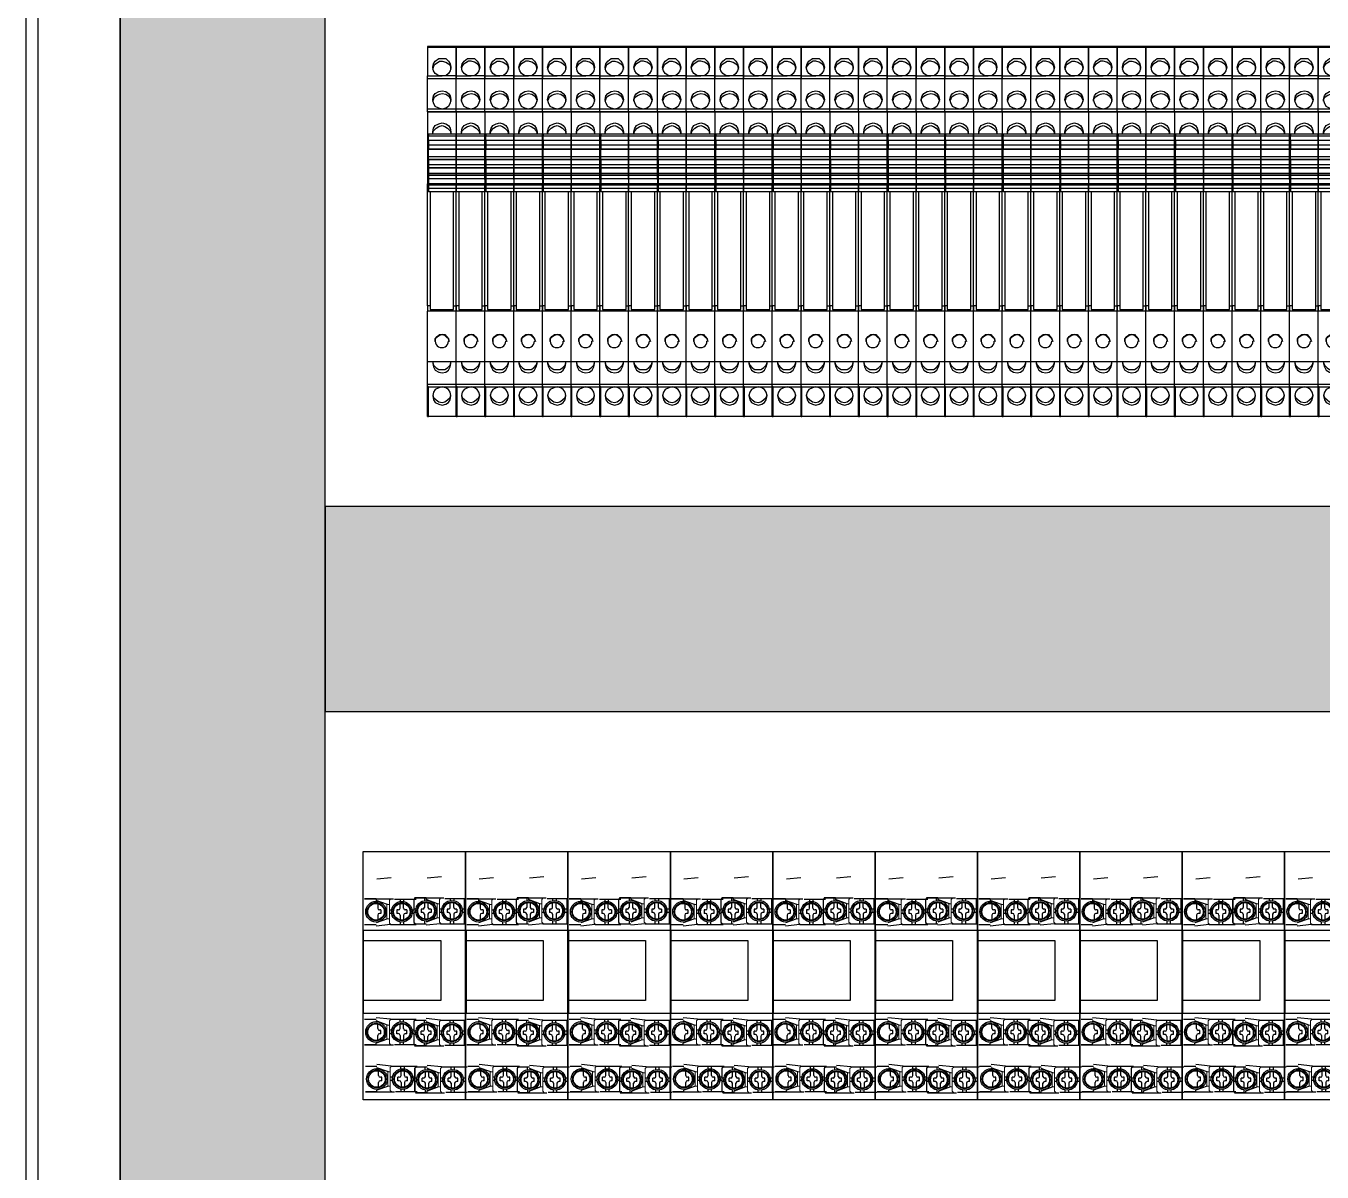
# Model space of a CAD drawing. Header units: millimetres. Extents: x 6750 to 121550, y -28210 to 66060.
# Drawn here: x 38520.4 to 38836.6, y 64103 to 64382.7 of the extents above; entities that cross this region are included whole.
import ezdxf

# ---------------------------------------------------------------- set-up
doc = ezdxf.new("R2010")
doc.units = ezdxf.units.MM
doc.linetypes.add('atContinuous2', pattern=[0])
doc.layers.add('00_COMPONENTS', color=7, linetype='Continuous')
doc.layers.add('Z_entity', color=7, linetype='Continuous')
doc.layers.add('2', color=2, linetype='Continuous', lineweight=15)

# ---------------------------------------------------------------- blocks, each defined once
blk = doc.blocks.new('A$C4DC6232B')
at = {"layer": 'Z_entity', "color": 31, "true_color": 0xfecc66}
for points in [[(-14.02, 90.09), (-7.01, 90.09), (-7.01, 90.3), (-14.02, 90.3)], [(-14.02, 90.3), (-14.02, 90.09), (-14.02, 83.07)], [(-7.01, 90.09), (0, 90.09), (0, 90.3), (-7.01, 90.3)], [(-7.01, 90.3), (-7.01, 90.09), (-7.01, 83.07)], [(-7.01, 83.07), (-7.01, 90.09)], [(0, 83.07), (0, 90.09)], [(-12.75, 85.2), (-12.54, 86.05), (-12.11, 86.69), (-11.26, 87.32), (-10.41, 87.32), (-9.56, 87.32), (-8.92, 86.69), (-8.5, 86.05), (-8.29, 85.2)], [(-12.54, 85.2), (-12.32, 85.84), (-11.69, 86.26), (-11.05, 86.69), (-10.41, 86.69), (-9.56, 86.47), (-8.92, 86.05), (-8.5, 85.62), (-8.29, 84.77)], [(-1.27, 84.77), (-1.49, 85.62), (-1.91, 86.05), (-2.55, 86.47), (-3.4, 86.69), (-4.04, 86.69), (-4.67, 86.26), (-5.31, 85.84), (-5.74, 85.2), (-5.52, 86.05), (-5.1, 86.69), (-4.25, 87.32), (-3.4, 87.32), (-2.55, 87.32), (-1.91, 86.69), (-1.49, 86.05), (-1.27, 85.2), (-1.49, 84.35), (-1.91, 83.71), (-2.55, 83.07), (-3.4, 83.07), (-4.25, 83.07), (-5.1, 83.71), (-5.52, 84.35), (-5.74, 85.2), (-5.74, 84.77)], [(-14.02, 83.07), (-10.41, 83.07)], [(-14.02, 82.44), (-14.02, 83.07)], [(-14.02, 82.44), (-7.01, 82.44)], [(-14.02, 74.36), (-14.02, 75), (-14.02, 82.44)], [(-8.29, 85.2), (-8.5, 84.35), (-8.92, 83.71), (-9.56, 83.07), (-10.41, 83.07), (-11.26, 83.07), (-12.11, 83.71), (-12.54, 84.35), (-12.75, 85.2)], [(-12.75, 84.77), (-12.54, 85.2)], [(-7.01, 83.07), (-10.41, 83.07)], [(-7.01, 83.07), (-7.01, 82.44)], [(-7.01, 83.07), (-3.4, 83.07)], [(-7.01, 82.44), (-7.01, 83.07)], [(-7.01, 74.36), (-7.01, 75), (-7.01, 82.44)], [(-7.01, 82.44), (0, 82.44)], [(-7.01, 74.36), (-7.01, 75), (-7.01, 82.44)], [(0, 83.07), (-3.4, 83.07)], [(0, 83.07), (0, 82.44)], [(0, 74.36), (0, 75), (0, 82.44)], [(-12.75, 77.34), (-12.54, 78.19), (-12.11, 78.83), (-11.26, 79.25), (-10.41, 79.46), (-9.56, 79.25), (-8.92, 78.83), (-8.5, 78.19), (-8.29, 77.34)], [(-5.74, 77.34), (-5.52, 78.19), (-5.1, 78.83), (-4.25, 79.25), (-3.4, 79.46), (-2.55, 79.25), (-1.91, 78.83), (-1.49, 78.19), (-1.27, 77.34)], [(-12.75, 76.91), (-12.54, 77.34), (-12.32, 77.98), (-11.69, 78.4), (-11.05, 78.61), (-10.41, 78.83), (-9.56, 78.61), (-8.92, 78.19), (-8.5, 77.55), (-8.29, 76.91)], [(-8.29, 77.34), (-8.5, 76.49), (-8.92, 75.64), (-9.56, 75.21), (-10.41, 75), (-11.26, 75.21), (-12.11, 75.64), (-12.54, 76.49), (-12.75, 77.34)], [(-5.74, 76.91), (-5.74, 77.34), (-5.31, 77.98), (-4.67, 78.4), (-4.04, 78.61), (-3.4, 78.83), (-2.55, 78.61), (-1.91, 78.19), (-1.49, 77.55), (-1.27, 76.91)], [(-1.27, 77.34), (-1.49, 76.49), (-1.91, 75.64), (-2.55, 75.21), (-3.4, 75), (-4.25, 75.21), (-5.1, 75.64), (-5.52, 76.49), (-5.74, 77.34)], [(-7.01, 75), (-10.41, 75), (-14.02, 75)], [(-14.02, 74.36), (-14.02, 68.84)], [(-7.01, 74.36), (-14.02, 74.36), (-7.01, 74.36)], [(-7.01, 74.36), (-7.01, 68.84), (-7.01, 68.41), (-13.81, 68.41)], [(0, 75), (-3.4, 75), (-7.01, 75)], [(0, 74.36), (0, 68.84), (0, 68.41), (-7.01, 68.41)], [(-7.01, 74.36), (-7.01, 68.84)], [(0, 74.36), (-7.01, 74.36), (0, 74.36)], [(-12.75, 69.48), (-12.54, 70.33), (-12.11, 70.96), (-11.26, 71.39), (-10.41, 71.6), (-9.56, 71.39), (-8.92, 70.96), (-8.5, 70.33), (-8.29, 69.48)], [(-12.75, 69.05), (-12.54, 69.69), (-11.9, 70.33), (-11.26, 70.75), (-10.41, 70.96), (-9.77, 70.75), (-9.14, 70.33), (-8.5, 69.69), (-8.29, 69.05)], [(-5.74, 69.48), (-5.52, 70.33), (-5.1, 70.96), (-4.25, 71.39), (-3.4, 71.6), (-2.55, 71.39), (-1.91, 70.96), (-1.49, 70.33), (-1.27, 69.48)], [(-5.74, 69.05), (-5.52, 69.69), (-4.89, 70.33), (-4.25, 70.75), (-3.4, 70.96), (-2.76, 70.75), (-2.12, 70.33), (-1.49, 69.69), (-1.27, 69.05)], [(-13.81, 68.84), (-14.02, 68.84)], [(-14.02, 68.84), (-14.02, 68.41), (-14.02, 66.93), (-14.02, 65.87)], [(-14.02, 68.41), (-13.81, 68.41)], [(-14.02, 66.93), (-13.81, 66.93)], [(-7.01, 68.84), (-13.81, 68.84)], [(-13.81, 68.84), (-13.81, 68.41)], [(-13.81, 67.35), (-13.81, 68.41)], [(-7.01, 67.35), (-13.81, 67.35)], [(-13.81, 67.35), (-13.81, 66.93), (-13.81, 66.29)], [(-12.75, 68.84), (-12.75, 69.48)], [(-8.29, 69.48), (-8.29, 68.84)], [(-7.01, 68.41), (-7.01, 68.84)], [(0, 68.84), (-7.01, 68.84)], [(-7.01, 68.84), (-7.01, 68.41)], [(-7.01, 68.84), (-7.01, 68.41), (-7.01, 66.93), (-7.01, 65.87)], [(-7.01, 67.35), (-7.01, 68.41)], [(-7.01, 65.87), (-7.01, 66.93), (-7.01, 68.41)], [(-7.01, 67.35), (-7.01, 68.41)], [(-7.01, 67.35), (-7.01, 66.93)], [(0, 67.35), (-7.01, 67.35)], [(-7.01, 67.35), (-7.01, 66.93), (-7.01, 66.29)], [(-7.01, 66.93), (-7.01, 66.29), (-7.01, 65.87)], [(-5.74, 68.84), (-5.74, 69.48)], [(-1.27, 69.48), (-1.27, 68.84)], [(0, 68.41), (0, 68.84)], [(0, 67.35), (0, 68.41)], [(0, 65.87), (0, 66.93), (0, 68.41)], [(0, 67.35), (0, 66.93)], [(0, 66.93), (0, 66.29), (0, 65.87)], [(-13.81, 65.87), (-14.02, 65.87)], [(-14.02, 65.87), (-14.02, 57.79), (-14.02, 56.73)], [(-13.81, 66.29), (-7.01, 66.29)], [(-13.81, 66.29), (-13.81, 65.87), (-13.81, 65.23)], [(-13.81, 65.23), (-7.01, 65.23), (-13.81, 65.23)], [(-13.81, 63.32), (-13.81, 65.23)], [(-7.01, 63.32), (-13.81, 63.32)], [(-13.81, 62.68), (-13.81, 63.32)], [(-7.01, 66.29), (0, 66.29)], [(-7.01, 66.29), (-7.01, 65.87), (-7.01, 65.23)], [(-7.01, 65.87), (-7.01, 65.23)], [(-7.01, 57.79), (-7.01, 65.87)], [(-7.01, 65.87), (-7.01, 57.79), (-7.01, 56.73)], [(-7.01, 65.23), (-7.01, 63.32), (-7.01, 62.68)], [(-7.01, 65.23), (0, 65.23), (-7.01, 65.23)], [(-7.01, 63.32), (-7.01, 65.23)], [(0, 63.32), (-7.01, 63.32)], [(-7.01, 62.68), (-7.01, 63.32)], [(0, 65.87), (0, 65.23)], [(0, 57.79), (0, 65.87)], [(0, 65.23), (0, 63.32), (0, 62.68)], [(-7.01, 62.68), (-13.81, 62.68), (-7.01, 62.68)], [(-13.81, 62.68), (-13.81, 61.4), (-13.81, 60.77)], [(-7.01, 61.4), (-13.81, 61.4)], [(-13.81, 60.77), (-7.01, 60.77), (-7.01, 60.55), (-13.81, 60.55)], [(-13.81, 60.77), (-13.81, 60.55)], [(-13.81, 60.55), (-13.81, 59.28), (-13.81, 58.85)], [(-7.01, 62.68), (-7.01, 61.4), (-7.01, 60.77)], [(0, 62.68), (-7.01, 62.68), (0, 62.68)], [(-7.01, 62.68), (-7.01, 61.4), (-7.01, 60.77)], [(0, 61.4), (-7.01, 61.4)], [(-7.01, 60.77), (0, 60.77), (0, 60.55), (-7.01, 60.55)], [(-7.01, 60.77), (-7.01, 60.55)], [(-7.01, 60.55), (-7.01, 59.28)], [(-7.01, 60.55), (-7.01, 59.28), (-7.01, 58.85)], [(0, 62.68), (0, 61.4), (0, 60.77)], [(0, 60.55), (0, 59.28)], [(-14.02, 57.79), (-13.81, 57.79)], [(-13.81, 59.28), (-7.01, 59.28), (-13.81, 59.28)], [(-13.81, 58.85), (-7.01, 58.85), (-7.01, 58), (-7.01, 57.79)], [(-13.81, 58.85), (-13.81, 58), (-13.81, 57.79)], [(-7.01, 58), (-13.81, 58)], [(-13.81, 57.79), (-13.81, 56.73)], [(-7.01, 59.28), (-7.01, 58.85)], [(-7.01, 59.28), (0, 59.28), (-7.01, 59.28)], [(-7.01, 58.85), (0, 58.85), (0, 58), (0, 57.79)], [(-7.01, 58.85), (-7.01, 58), (-7.01, 57.79)], [(0, 58), (-7.01, 58)], [(-7.01, 57.79), (-7.01, 56.73)], [(-7.01, 57.79), (-7.01, 56.73)], [(-7.01, 57.79), (-7.01, 56.73)], [(0, 59.28), (0, 58.85)], [(0, 57.79), (0, 56.73)], [(0, 57.79), (0, 56.73)], [(-14.02, 56.73), (-13.81, 56.73)], [(-14.02, 26.98), (-14.02, 56.73)], [(-7.01, 56.73), (-13.81, 56.73)], [(-13.81, 56.73), (-13.81, 56.52), (-13.81, 55.67)], [(-13.81, 56.52), (-7.01, 56.52)], [(-13.81, 55.67), (-7.01, 55.67)], [(-13.81, 55.67), (-13.81, 54.82)], [(-7.01, 54.82), (-13.81, 54.82)], [(-13.39, 54.82), (-13.39, 26.98), (-13.39, 26.13), (-7.65, 26.13)], [(-7.65, 26.13), (-7.65, 26.98), (-7.65, 54.82)], [(-7.01, 26.98), (-7.01, 56.73), (-7.01, 56.52), (-7.01, 55.67), (-7.01, 54.82)], [(0, 56.73), (-7.01, 56.73)], [(-7.01, 56.73), (-7.01, 56.52), (-7.01, 55.67)], [(-7.01, 26.98), (-7.01, 56.73)], [(-7.01, 56.52), (0, 56.52)], [(-7.01, 55.67), (0, 55.67)], [(-7.01, 55.67), (-7.01, 54.82)], [(0, 54.82), (-7.01, 54.82)], [(-6.37, 54.82), (-6.37, 26.98), (-6.37, 26.13), (-0.64, 26.13)], [(-0.64, 26.13), (-0.64, 26.98), (-0.64, 54.82)], [(0, 26.98), (0, 56.73), (0, 56.52), (0, 55.67), (0, 54.82)], [(-13.39, 26.98), (-14.02, 26.98)], [(-14.02, 26.98), (-14.02, 25.71)], [(-7.01, 25.71), (-14.02, 25.71)], [(-14.02, 13.39), (-14.02, 25.71)], [(-7.65, 26.98), (-7.01, 26.98)], [(-7.01, 25.71), (-7.01, 26.98)], [(-6.37, 26.98), (-7.01, 26.98)], [(-7.01, 26.98), (-7.01, 25.71)], [(-7.01, 13.39), (-7.01, 25.71)], [(0, 25.71), (-7.01, 25.71)], [(-7.01, 13.39), (-7.01, 25.71)], [(-0.64, 26.98), (0, 26.98)], [(0, 25.71), (0, 26.98)], [(0, 13.39), (0, 25.71)], [(-8.71, 18.27), (-8.92, 18.91), (-9.35, 19.33), (-9.77, 19.76), (-10.41, 19.97), (-11.05, 19.76), (-11.69, 19.33), (-12.11, 18.91), (-12.11, 18.27)], [(-12.11, 18.27), (-12.11, 18.91), (-11.69, 19.55), (-11.05, 19.97), (-10.41, 19.97), (-9.77, 19.97), (-9.35, 19.55), (-8.92, 18.91), (-8.71, 18.27)], [(-1.7, 18.27), (-1.91, 18.91), (-2.34, 19.33), (-2.76, 19.76), (-3.4, 19.97), (-4.04, 19.76), (-4.67, 19.33), (-5.1, 18.91), (-5.1, 18.27)], [(-5.1, 18.27), (-5.1, 18.91), (-4.67, 19.55), (-4.04, 19.97), (-3.4, 19.97), (-2.76, 19.97), (-2.34, 19.55), (-1.91, 18.91), (-1.7, 18.27)], [(-14.02, 13.39), (-7.01, 13.39)], [(-14.02, 0), (-14.02, 7.44), (-14.02, 7.86), (-14.02, 13.39)], [(-12.75, 13.39), (-12.75, 12.96)], [(-12.75, 13.17), (-12.54, 12.54), (-11.9, 11.9), (-11.26, 11.47), (-10.41, 11.47), (-9.77, 11.47), (-9.14, 11.9), (-8.5, 12.54), (-8.29, 13.17)], [(-12.75, 12.96), (-12.54, 12.11), (-12.11, 11.26), (-11.26, 10.84), (-10.41, 10.62), (-9.56, 10.84), (-8.92, 11.26), (-8.5, 12.11), (-8.29, 12.96)], [(-8.29, 12.96), (-8.29, 13.39)], [(-7.01, 7.22), (-7.01, 7.86), (-7.01, 13.39)], [(-7.01, 13.39), (0, 13.39)], [(-7.01, 0), (-7.01, 7.44), (-7.01, 7.86), (-7.01, 13.39)], [(-5.74, 13.39), (-5.74, 12.96)], [(-5.74, 13.17), (-5.52, 12.54), (-4.89, 11.9), (-4.25, 11.47), (-3.4, 11.47), (-2.76, 11.47), (-2.12, 11.9), (-1.49, 12.54), (-1.27, 13.17)], [(-5.74, 12.96), (-5.52, 12.11), (-5.1, 11.26), (-4.25, 10.84), (-3.4, 10.62), (-2.55, 10.84), (-1.91, 11.26), (-1.49, 12.11), (-1.27, 12.96)], [(-1.27, 12.96), (-1.27, 13.39)], [(0, 7.22), (0, 7.86), (0, 13.39)], [(-14.02, 7.86), (-7.01, 7.86)], [(-13.81, 7.22), (-14.02, 7.44)], [(-13.81, 7.22), (-10.41, 7.22), (-7.01, 7.22)], [(-13.81, 0), (-13.81, 7.22)], [(-10.41, 7.22), (-11.26, 7.01), (-12.11, 6.59), (-12.54, 5.95), (-12.75, 5.1)], [(-8.29, 5.1), (-8.5, 5.95), (-8.92, 6.59), (-9.56, 7.01), (-10.41, 7.22)], [(-7.01, 7.86), (0, 7.86)], [(-6.8, 7.22), (-7.01, 7.44)], [(-7.01, 7.22), (-7.01, 0)], [(-6.8, 7.22), (-3.4, 7.22), (0, 7.22)], [(-6.8, 0), (-6.8, 7.22)], [(-3.4, 7.22), (-4.25, 7.01), (-5.1, 6.59), (-5.52, 5.95), (-5.74, 5.1)], [(-1.27, 5.1), (-1.49, 5.95), (-1.91, 6.59), (-2.55, 7.01), (-3.4, 7.22)], [(0, 7.22), (0, 0)], [(-12.75, 5.31), (-12.54, 4.67), (-11.9, 4.04), (-11.26, 3.61), (-10.41, 3.4), (-9.77, 3.61), (-9.14, 4.04), (-8.5, 4.67), (-8.29, 5.31)], [(-12.75, 5.1), (-12.54, 4.04), (-12.11, 3.4), (-11.26, 2.97), (-10.41, 2.76), (-9.56, 2.97), (-8.92, 3.4), (-8.5, 4.04), (-8.29, 5.1)], [(-5.74, 5.31), (-5.52, 4.67), (-4.89, 4.04), (-4.25, 3.61), (-3.4, 3.4), (-2.76, 3.61), (-2.12, 4.04), (-1.49, 4.67), (-1.27, 5.31)], [(-5.74, 5.1), (-5.52, 4.04), (-5.1, 3.4), (-4.25, 2.97), (-3.4, 2.76), (-2.55, 2.97), (-1.91, 3.4), (-1.49, 4.04), (-1.27, 5.1)], [(0, 0), (-6.8, 0)], [(-14.02, 0), (-13.81, 0)], [(-7.01, 0), (-13.81, 0)], [(-7.01, 0), (-6.8, 0)]]:
    blk.add_lwpolyline(points, dxfattribs=at)
at = {"layer": 'Z_entity', "color": 31, "linetype": 'atContinuous2', "true_color": 0xfecc66}
for centre in [(-10.52, 18.38), (-3.51, 18.38)]:
    blk.add_arc(centre, 1.59, 179.9982, 0.0018, dxfattribs=at)
blk = doc.blocks.new('sa32d1zx')
for p in [(8217.98, 4027.01), (8232, 4027.01), (8246.02, 4027.01), (8260.05, 4027.01), (8274.07, 4027.01)]:
    blk.add_blockref('A$C4DC6232B', p)
blk = doc.blocks.new('xz3d1zx3d21z3d2')
at = {"color": 7}
for p, q in [((765516.65, 174632.97), (765513.15, 174632.62)), ((765528.89, 174633.18), (765525.39, 174632.83)), ((765510.13, 174627.82), (765517.21, 174627.82)), ((765512.93, 174627.82), (765510.13, 174627.82)), ((765512.93, 174627.82), (765512.93, 174627.4)), ((765515.73, 174626.39), (765512.93, 174627.4)), ((765513.35, 174627.25), (765513.35, 174627.16)), ((765513.35, 174626.66), (765513.35, 174625.51)), ((765517.48, 174627.69), (765522.73, 174627.69)), ((765518.81, 174627.69), (765518.81, 174627.16)), ((765518.81, 174625.51), (765518.81, 174626.66)), ((765519.65, 174627.69), (765519.65, 174627.16)), ((765519.65, 174625.51), (765519.65, 174626.66)), ((765522.36, 174628.03), (765529.44, 174628.03)), ((765525.16, 174628.03), (765522.36, 174628.03)), ((765524.74, 174628.03), (765524.74, 174627.37)), ((765524.74, 174626.87), (765524.74, 174625.72)), ((765525.16, 174628.03), (765525.16, 174627.61)), ((765527.96, 174626.6), (765525.16, 174627.61)), ((765525.58, 174627.46), (765525.58, 174627.37)), ((765525.58, 174626.87), (765525.58, 174625.72)), ((765529.71, 174627.9), (765534.96, 174627.9)), ((765531.04, 174627.9), (765531.04, 174627.37)), ((765531.04, 174625.72), (765531.04, 174626.87)), ((765531.88, 174627.9), (765531.88, 174627.37)), ((765531.88, 174625.72), (765531.88, 174626.87)), ((765515.73, 174622.96), (765512.93, 174621.94)), ((765513.35, 174623.83), (765513.35, 174622.69)), ((765514.12, 174625.09), (765513.77, 174625.09)), ((765514.12, 174624.25), (765513.77, 174624.25)), ((765514.12, 174625.09), (765514.12, 174624.25)), ((765515.61, 174624.23), (765515.41, 174624.23)), ((765515.61, 174625.08), (765515.42, 174625.08)), ((765516.74, 174625.08), (765516.2, 174625.08)), ((765516.75, 174624.23), (765516.2, 174624.23)), ((765518.04, 174625.09), (765518.04, 174624.25)), ((765518.39, 174625.09), (765518.04, 174625.09)), ((765518.39, 174624.25), (765518.04, 174624.25)), ((765518.81, 174623.83), (765518.81, 174622.69)), ((765519.65, 174623.83), (765519.65, 174622.69)), ((765520.42, 174625.09), (765520.07, 174625.09)), ((765520.42, 174624.25), (765520.07, 174624.25)), ((765520.42, 174625.09), (765520.42, 174624.25)), ((765522.24, 174624.23), (765521.71, 174624.23)), ((765522.24, 174625.08), (765521.72, 174625.08)), ((765522.68, 174625.29), (765522.13, 174625.29)), ((765522.68, 174624.44), (765522.13, 174624.44)), ((765523.97, 174625.3), (765523.97, 174624.46)), ((765524.32, 174625.3), (765523.97, 174625.3)), ((765524.32, 174624.46), (765523.97, 174624.46)), ((765524.74, 174624.04), (765524.74, 174622.9)), ((765527.96, 174623.17), (765525.16, 174622.15)), ((765525.58, 174624.04), (765525.58, 174622.9)), ((765526.35, 174625.3), (765526, 174625.3)), ((765526.35, 174624.46), (765526, 174624.46)), ((765526.35, 174625.3), (765526.35, 174624.46)), ((765527.85, 174624.44), (765527.64, 174624.44)), ((765527.85, 174625.29), (765527.65, 174625.29)), ((765528.98, 174625.29), (765528.43, 174625.29)), ((765528.98, 174624.44), (765528.43, 174624.44)), ((765530.27, 174625.3), (765530.27, 174624.46)), ((765530.62, 174625.3), (765530.27, 174625.3)), ((765530.62, 174624.46), (765530.27, 174624.46)), ((765531.04, 174624.04), (765531.04, 174622.9)), ((765531.88, 174624.04), (765531.88, 174622.9)), ((765532.65, 174625.3), (765532.3, 174625.3)), ((765532.65, 174624.46), (765532.3, 174624.46)), ((765532.65, 174625.3), (765532.65, 174624.46)), ((765534.48, 174624.44), (765533.94, 174624.44)), ((765534.48, 174625.29), (765533.95, 174625.29)), ((765510.13, 174621.52), (765512.93, 174621.52)), ((765516.43, 174621.52), (765512.93, 174621.17)), ((765513.34, 174622.19), (765513.34, 174622.09)), ((765516.43, 174621.52), (765522.73, 174621.52)), ((765518.79, 174622.19), (765518.79, 174621.52)), ((765519.64, 174622.19), (765519.64, 174621.52)), ((765522.36, 174621.73), (765525.16, 174621.73)), ((765524.73, 174622.4), (765524.73, 174621.73)), ((765528.66, 174621.73), (765525.16, 174621.38)), ((765525.57, 174622.39), (765525.57, 174622.3)), ((765528.66, 174621.73), (765534.96, 174621.73)), ((765531.03, 174622.4), (765531.03, 174621.73)), ((765531.87, 174622.39), (765531.87, 174621.73)), ((765510.13, 174598.45), (765512.93, 174598.45)), ((765516.43, 174598.45), (765512.93, 174598.8)), ((765515.73, 174597.02), (765512.93, 174598.03)), ((765513.34, 174597.79), (765513.34, 174597.88)), ((765513.35, 174596.14), (765513.35, 174597.29)), ((765516.43, 174598.45), (765522.73, 174598.45)), ((765518.79, 174597.78), (765518.79, 174598.45)), ((765518.81, 174596.14), (765518.81, 174597.29)), ((765519.64, 174597.79), (765519.64, 174598.45)), ((765519.65, 174596.14), (765519.65, 174597.29)), ((765522.36, 174598.24), (765525.16, 174598.24)), ((765524.73, 174597.57), (765524.73, 174598.24)), ((765528.66, 174598.24), (765525.16, 174598.59)), ((765527.96, 174596.81), (765525.16, 174597.82)), ((765525.57, 174597.58), (765525.57, 174597.67)), ((765528.66, 174598.24), (765534.96, 174598.24)), ((765531.03, 174597.57), (765531.03, 174598.24)), ((765531.87, 174597.58), (765531.87, 174598.24)), ((765513.35, 174593.31), (765513.35, 174594.46)), ((765514.12, 174595.72), (765513.77, 174595.72)), ((765514.12, 174594.88), (765513.77, 174594.88)), ((765514.12, 174594.88), (765514.12, 174595.72)), ((765515.61, 174595.74), (765515.41, 174595.74)), ((765515.61, 174594.9), (765515.42, 174594.9)), ((765516.75, 174595.74), (765516.2, 174595.74)), ((765516.74, 174594.9), (765516.2, 174594.9)), ((765518.39, 174595.72), (765518.04, 174595.72)), ((765518.04, 174594.88), (765518.04, 174595.72)), ((765518.39, 174594.88), (765518.04, 174594.88)), ((765518.81, 174594.46), (765518.81, 174593.31)), ((765519.65, 174594.46), (765519.65, 174593.31)), ((765520.42, 174595.72), (765520.07, 174595.72)), ((765520.42, 174594.88), (765520.07, 174594.88)), ((765520.42, 174594.88), (765520.42, 174595.72)), ((765522.24, 174595.74), (765521.71, 174595.74)), ((765522.24, 174594.9), (765521.72, 174594.9)), ((765522.68, 174595.53), (765522.13, 174595.53)), ((765522.68, 174594.69), (765522.13, 174594.69)), ((765523.97, 174594.67), (765523.97, 174595.51)), ((765524.32, 174595.51), (765523.97, 174595.51)), ((765524.32, 174594.67), (765523.97, 174594.67)), ((765524.74, 174595.93), (765524.74, 174597.08)), ((765524.74, 174593.11), (765524.74, 174594.25)), ((765525.58, 174595.93), (765525.58, 174597.08)), ((765525.58, 174593.11), (765525.58, 174594.25)), ((765526.35, 174595.51), (765526, 174595.51)), ((765526.35, 174594.67), (765526, 174594.67)), ((765526.35, 174594.67), (765526.35, 174595.51)), ((765527.85, 174595.53), (765527.64, 174595.53)), ((765527.85, 174594.69), (765527.65, 174594.69)), ((765528.98, 174595.53), (765528.43, 174595.53)), ((765528.98, 174594.69), (765528.43, 174594.69)), ((765530.27, 174594.67), (765530.27, 174595.51)), ((765530.62, 174595.51), (765530.27, 174595.51)), ((765530.62, 174594.67), (765530.27, 174594.67)), ((765531.04, 174595.93), (765531.04, 174597.08)), ((765531.04, 174594.25), (765531.04, 174593.11)), ((765531.88, 174595.93), (765531.88, 174597.08)), ((765531.88, 174594.25), (765531.88, 174593.11)), ((765532.65, 174595.51), (765532.3, 174595.51)), ((765532.65, 174594.67), (765532.3, 174594.67)), ((765532.65, 174594.67), (765532.65, 174595.51)), ((765534.48, 174595.53), (765533.94, 174595.53)), ((765534.48, 174594.69), (765533.95, 174594.69)), ((765510.13, 174592.15), (765517.21, 174592.15)), ((765512.93, 174592.15), (765510.13, 174592.15)), ((765515.73, 174593.59), (765512.93, 174592.57)), ((765512.93, 174592.15), (765512.93, 174592.57)), ((765513.35, 174592.72), (765513.35, 174592.82)), ((765517.48, 174592.28), (765522.73, 174592.28)), ((765518.81, 174592.28), (765518.81, 174592.82)), ((765519.65, 174592.28), (765519.65, 174592.82)), ((765522.36, 174591.94), (765529.44, 174591.94)), ((765525.16, 174591.94), (765522.36, 174591.94)), ((765524.74, 174591.94), (765524.74, 174592.61)), ((765527.96, 174593.38), (765525.16, 174592.36)), ((765525.16, 174591.94), (765525.16, 174592.36)), ((765525.58, 174592.51), (765525.58, 174592.61)), ((765529.71, 174592.07), (765534.96, 174592.07)), ((765531.04, 174592.07), (765531.04, 174592.61)), ((765531.88, 174592.07), (765531.88, 174592.61)), ((765510.35, 174587), (765513.15, 174587)), ((765516.65, 174587), (765513.15, 174587.35)), ((765515.95, 174585.57), (765513.15, 174586.58)), ((765513.56, 174586.34), (765513.56, 174586.44)), ((765513.57, 174584.69), (765513.57, 174585.84)), ((765516.65, 174587), (765522.95, 174587)), ((765519.01, 174586.34), (765519.01, 174587)), ((765519.03, 174584.69), (765519.03, 174585.84)), ((765519.86, 174586.34), (765519.86, 174587)), ((765519.87, 174584.69), (765519.87, 174585.84)), ((765522.59, 174586.8), (765525.39, 174586.8)), ((765524.95, 174586.13), (765524.95, 174586.8)), ((765524.97, 174584.49), (765524.97, 174585.63)), ((765528.89, 174586.8), (765525.39, 174587.15)), ((765528.19, 174585.36), (765525.39, 174586.38)), ((765525.79, 174586.13), (765525.79, 174586.23)), ((765525.81, 174584.49), (765525.81, 174585.63)), ((765528.89, 174586.8), (765535.19, 174586.8)), ((765531.25, 174586.13), (765531.25, 174586.8)), ((765531.27, 174584.49), (765531.27, 174585.63)), ((765532.09, 174586.13), (765532.09, 174586.8)), ((765532.11, 174584.49), (765532.11, 174585.63)), ((765515.95, 174582.14), (765513.15, 174581.12)), ((765513.57, 174581.87), (765513.57, 174583.01)), ((765514.34, 174584.27), (765513.99, 174584.27)), ((765514.34, 174583.43), (765513.99, 174583.43)), ((765514.34, 174583.43), (765514.34, 174584.27)), ((765515.84, 174584.3), (765515.63, 174584.3)), ((765515.84, 174583.45), (765515.64, 174583.45)), ((765516.97, 174584.3), (765516.42, 174584.3)), ((765516.97, 174583.45), (765516.42, 174583.45)), ((765518.26, 174583.43), (765518.26, 174584.27)), ((765518.61, 174584.27), (765518.26, 174584.27)), ((765518.61, 174583.43), (765518.26, 174583.43)), ((765519.03, 174583.01), (765519.03, 174581.87)), ((765519.87, 174583.01), (765519.87, 174581.87)), ((765520.64, 174584.27), (765520.29, 174584.27)), ((765520.64, 174583.43), (765520.29, 174583.43)), ((765520.64, 174583.43), (765520.64, 174584.27)), ((765522.47, 174584.3), (765521.93, 174584.3)), ((765522.47, 174583.45), (765521.94, 174583.45)), ((765522.91, 174584.09), (765522.36, 174584.09)), ((765522.9, 174583.24), (765522.36, 174583.24)), ((765524.2, 174583.23), (765524.2, 174584.07)), ((765524.55, 174584.07), (765524.2, 174584.07)), ((765524.55, 174583.23), (765524.2, 174583.23)), ((765524.97, 174581.66), (765524.97, 174582.81)), ((765528.19, 174581.93), (765525.39, 174580.92)), ((765525.81, 174581.66), (765525.81, 174582.81)), ((765526.58, 174584.07), (765526.23, 174584.07)), ((765526.58, 174583.23), (765526.23, 174583.23)), ((765526.58, 174583.23), (765526.58, 174584.07)), ((765528.07, 174584.09), (765527.87, 174584.09)), ((765528.07, 174583.24), (765527.87, 174583.24)), ((765529.21, 174584.09), (765528.66, 174584.09)), ((765529.2, 174583.24), (765528.66, 174583.24)), ((765530.5, 174583.23), (765530.5, 174584.07)), ((765530.85, 174584.07), (765530.5, 174584.07)), ((765530.85, 174583.23), (765530.5, 174583.23)), ((765531.27, 174582.81), (765531.27, 174581.66)), ((765532.11, 174582.81), (765532.11, 174581.66)), ((765532.88, 174584.07), (765532.53, 174584.07)), ((765532.88, 174583.23), (765532.53, 174583.23)), ((765532.88, 174583.23), (765532.88, 174584.07)), ((765534.7, 174584.09), (765534.17, 174584.09)), ((765534.7, 174583.24), (765534.17, 174583.24)), ((765510.35, 174580.7), (765517.43, 174580.7)), ((765513.15, 174580.7), (765510.35, 174580.7)), ((765513.15, 174580.7), (765513.15, 174581.12)), ((765513.57, 174581.28), (765513.57, 174581.37)), ((765517.7, 174580.84), (765522.95, 174580.84)), ((765519.03, 174580.84), (765519.03, 174581.37)), ((765519.87, 174580.84), (765519.87, 174581.37)), ((765522.59, 174580.5), (765529.66, 174580.5)), ((765525.39, 174580.5), (765522.59, 174580.5)), ((765524.97, 174580.5), (765524.97, 174581.16)), ((765525.39, 174580.5), (765525.39, 174580.92)), ((765525.81, 174581.07), (765525.81, 174581.16)), ((765529.94, 174580.63), (765535.19, 174580.63)), ((765531.27, 174580.63), (765531.27, 174581.16)), ((765532.11, 174580.63), (765532.11, 174581.16))]:
    blk.add_line(p, q, dxfattribs=at)
for centre, radius in [((765512.93, 174624.67), 2.52), ((765512.93, 174624.67), 2.17), ((765512.93, 174624.67), 2.03), ((765519.23, 174624.67), 2.52), ((765519.23, 174624.67), 2.17), ((765519.23, 174624.67), 2.03), ((765525.16, 174624.88), 2.52), ((765525.16, 174624.88), 2.17), ((765525.16, 174624.88), 2.03), ((765531.46, 174624.88), 2.52), ((765531.46, 174624.88), 2.17), ((765531.46, 174624.88), 2.03), ((765512.93, 174595.3), 2.52), ((765512.93, 174595.3), 2.17), ((765512.93, 174595.3), 2.03), ((765519.23, 174595.3), 2.52), ((765519.23, 174595.3), 2.17), ((765519.23, 174595.3), 2.03), ((765525.16, 174595.09), 2.52), ((765525.16, 174595.09), 2.17), ((765531.46, 174595.09), 2.52), ((765531.46, 174595.09), 2.17), ((765525.16, 174595.09), 2.03), ((765531.46, 174595.09), 2.03), ((765513.15, 174583.85), 2.52), ((765513.15, 174583.85), 2.17), ((765513.15, 174583.85), 2.03), ((765519.45, 174583.85), 2.52), ((765519.45, 174583.85), 2.17), ((765519.45, 174583.85), 2.03), ((765525.39, 174583.65), 2.52), ((765525.39, 174583.65), 2.17), ((765525.39, 174583.65), 2.03), ((765531.69, 174583.65), 2.52), ((765531.69, 174583.65), 2.17), ((765531.69, 174583.65), 2.03)]:
    blk.add_circle(centre, radius, dxfattribs=at)
for centre, start, end in [((765524.32, 174625.72), 270, 0), ((765526, 174625.72), 180, 270), ((765530.62, 174625.72), 270, 0), ((765532.3, 174625.72), 180, 270), ((765513.77, 174625.51), 180, 270), ((765513.77, 174623.83), 90, 180), ((765518.39, 174625.51), 270, 0), ((765518.39, 174623.83), 0, 90), ((765520.07, 174625.51), 180, 270), ((765520.07, 174623.83), 90, 180), ((765524.32, 174624.04), 0, 90), ((765526, 174624.04), 90, 180), ((765530.62, 174624.04), 0, 90), ((765532.3, 174624.04), 90, 180), ((765513.77, 174596.14), 180, 270), ((765513.77, 174594.46), 90, 180), ((765518.39, 174596.14), 270, 360), ((765518.39, 174594.46), 360, 90), ((765520.07, 174596.14), 180, 270), ((765520.07, 174594.46), 90, 180), ((765524.32, 174595.93), 270, 360), ((765524.32, 174594.25), 360, 90), ((765526, 174595.93), 180, 270), ((765526, 174594.25), 90, 180), ((765530.62, 174595.93), 270, 360), ((765530.62, 174594.25), 360, 90), ((765532.3, 174595.93), 180, 270), ((765532.3, 174594.25), 90, 180), ((765513.99, 174584.69), 180, 270), ((765518.61, 174584.69), 270, 360), ((765520.29, 174584.69), 180, 270), ((765513.99, 174583.01), 90, 180), ((765518.61, 174583.01), 360, 90), ((765520.29, 174583.01), 90, 180), ((765524.55, 174584.49), 270, 360), ((765524.55, 174582.81), 360, 90), ((765526.23, 174584.49), 180, 270), ((765526.23, 174582.81), 90, 180), ((765530.85, 174584.49), 270, 360), ((765530.85, 174582.81), 360, 90), ((765532.53, 174584.49), 180, 270), ((765532.53, 174582.81), 90, 180)]:
    blk.add_arc(centre, 0.42, start, end, dxfattribs=at)
at = {"layer": '00_COMPONENTS'}
for p, q in [((765509.82, 174639.36), (765534.8, 174639.36)), ((765509.82, 174578.75), (765509.82, 174639.36)), ((765534.8, 174639.36), (765534.8, 174578.75)), ((765509.91, 174620.15), (765534.89, 174620.15)), ((765509.91, 174599.83), (765509.91, 174620.15)), ((765534.89, 174620.15), (765534.89, 174599.83)), ((765509.82, 174617.63), (765528.74, 174617.63)), ((765509.82, 174602.98), (765509.82, 174617.63)), ((765528.74, 174617.63), (765528.74, 174602.98)), ((765528.74, 174602.98), (765509.82, 174602.98)), ((765534.89, 174599.83), (765509.91, 174599.83)), ((765534.8, 174578.75), (765509.82, 174578.75))]:
    blk.add_line(p, q, dxfattribs=at)
at = {"layer": '2', "color": 7}
for p, q in [((765515.61, 174626.39), (765515.61, 174622.96)), ((765515.61, 174626.39), (765516.2, 174626.39)), ((765516.2, 174627.47), (765516.55, 174627.82)), ((765516.2, 174622.96), (765516.2, 174627.47)), ((765522.13, 174627.68), (765522.48, 174628.03)), ((765522.13, 174623.17), (765522.13, 174627.68)), ((765522.24, 174621.52), (765522.24, 174627.69)), ((765527.85, 174626.6), (765527.85, 174623.17)), ((765527.85, 174626.6), (765528.43, 174626.6)), ((765528.43, 174627.68), (765528.78, 174628.03)), ((765528.43, 174623.17), (765528.43, 174627.68)), ((765534.48, 174621.73), (765534.48, 174627.9)), ((765515.61, 174622.96), (765516.2, 174622.96)), ((765516.2, 174622.96), (765516.2, 174621.91)), ((765522.13, 174623.17), (765522.13, 174622.12)), ((765527.85, 174623.17), (765528.43, 174623.17)), ((765528.43, 174623.17), (765528.43, 174622.12)), ((765516.2, 174621.91), (765516.55, 174621.56)), ((765522.13, 174622.12), (765522.48, 174621.77)), ((765528.43, 174622.12), (765528.78, 174621.77)), ((765516.2, 174598.06), (765516.55, 174598.41)), ((765516.2, 174597.02), (765516.2, 174598.06)), ((765522.13, 174597.86), (765522.48, 174598.21)), ((765522.13, 174596.81), (765522.13, 174597.86)), ((765522.24, 174598.45), (765522.24, 174592.28)), ((765528.43, 174597.86), (765528.78, 174598.21)), ((765528.43, 174596.81), (765528.43, 174597.86)), ((765534.48, 174598.24), (765534.48, 174592.07)), ((765515.61, 174597.02), (765516.2, 174597.02)), ((765515.61, 174593.59), (765515.61, 174597.02)), ((765516.2, 174597.02), (765516.2, 174592.5)), ((765522.13, 174596.81), (765522.13, 174592.29)), ((765527.85, 174593.38), (765527.85, 174596.81)), ((765527.85, 174596.81), (765528.43, 174596.81)), ((765528.43, 174596.81), (765528.43, 174592.29)), ((765515.61, 174593.59), (765516.2, 174593.59)), ((765516.2, 174592.5), (765516.55, 174592.15)), ((765522.13, 174592.29), (765522.48, 174591.94)), ((765527.85, 174593.38), (765528.43, 174593.38)), ((765528.43, 174592.29), (765528.78, 174591.94)), ((765515.84, 174582.14), (765515.84, 174585.57)), ((765515.84, 174585.57), (765516.42, 174585.57)), ((765516.42, 174586.62), (765516.77, 174586.97)), ((765516.42, 174585.57), (765516.42, 174586.62)), ((765516.42, 174585.57), (765516.42, 174581.05)), ((765522.36, 174586.41), (765522.71, 174586.76)), ((765522.36, 174585.36), (765522.36, 174586.41)), ((765522.36, 174585.36), (765522.36, 174580.85)), ((765522.47, 174587), (765522.47, 174580.84)), ((765528.07, 174581.93), (765528.07, 174585.36)), ((765528.07, 174585.36), (765528.66, 174585.36)), ((765528.66, 174586.41), (765529.01, 174586.76)), ((765528.66, 174585.36), (765528.66, 174586.41)), ((765528.66, 174585.36), (765528.66, 174580.85)), ((765534.7, 174586.8), (765534.7, 174580.63)), ((765515.84, 174582.14), (765516.42, 174582.14)), ((765528.07, 174581.93), (765528.66, 174581.93)), ((765516.42, 174581.05), (765516.77, 174580.7)), ((765522.36, 174580.85), (765522.71, 174580.5)), ((765528.66, 174580.85), (765529.01, 174580.5))]:
    blk.add_line(p, q, dxfattribs=at)

msp = doc.modelspace()

# ---------------------------------------------------------------- hatches: boundary and pattern name
h = msp.add_hatch(color=8)
h.dxf.hatch_style = 1
h.paths.add_polyline_path([(38543.378, 63555.432), (38593.378, 63555.432), (38593.378, 64915.432), (38543.378, 64915.432)])
h = msp.add_hatch(color=8)
h.dxf.hatch_style = 1
h.paths.add_polyline_path([(38593.378, 64265.432), (38593.378, 64215.432), (38993.878, 64215.432), (38993.878, 64265.432)])

# ---------------------------------------------------------------- linework, layer by layer
for points in [[(38520.378, 63535.432), (38523.378, 63535.432), (38523.378, 64935.432), (38520.378, 64935.432)], [(38543.378, 64915.432), (39494.378, 64915.432), (39494.378, 63555.432), (38543.378, 63555.432)], [(38543.378, 63555.432), (38593.378, 63555.432), (38593.378, 64915.432), (38543.378, 64915.432)], [(38593.378, 64265.432), (38593.378, 64215.432), (38993.878, 64215.432), (38993.878, 64265.432)]]:
    msp.add_lwpolyline(points, close=True)

# ---------------------------------------------------------------- block references
for p in [(30414.395, 60260.361), (30484.509, 60260.361), (30554.624, 60260.361), (30624.738, 60260.361)]:
    msp.add_blockref('sa32d1zx', p)
at = {"lineweight": 5}
for p in [(-726907.136, -110458.111), (-726882.161, -110458.111), (-726857.186, -110458.111), (-726832.212, -110458.111), (-726807.237, -110458.111), (-726782.262, -110458.111), (-726757.288, -110458.111), (-726732.313, -110458.111), (-726707.338, -110458.111), (-726682.364, -110458.111)]:
    msp.add_blockref('xz3d1zx3d21z3d2', p, dxfattribs=at)

doc.saveas('drawing.dxf')
